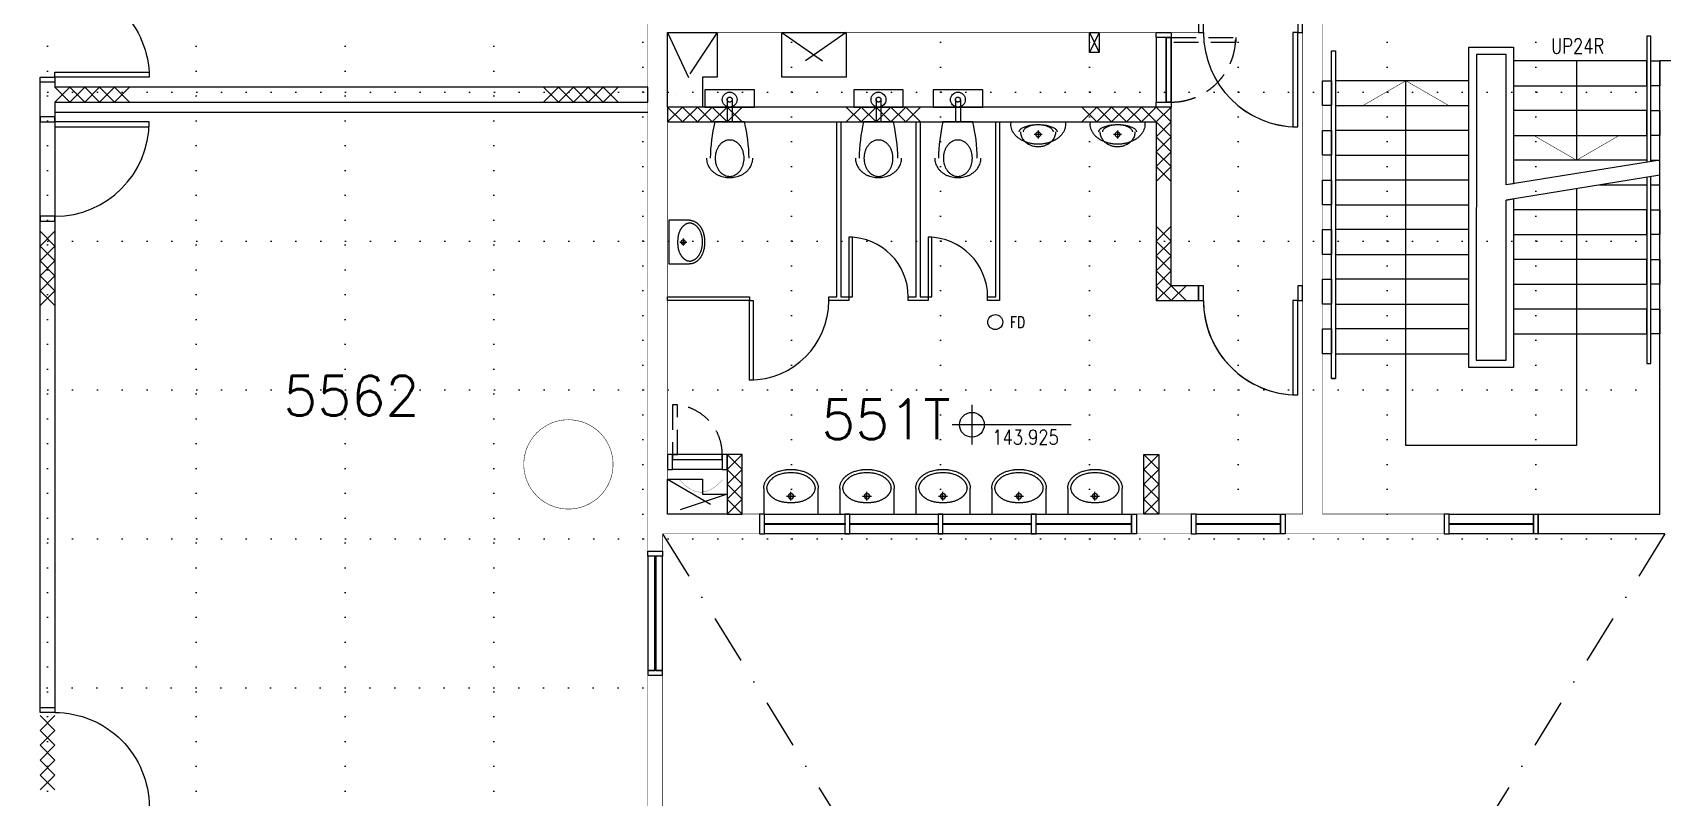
# Model space of a CAD drawing. Extents: x -68523 to 336700, y -113452 to 119396.
# Drawn here: x 168600 to 185026, y 3445 to 11150 of the extents above; entities that cross this region are included whole.
import ezdxf

# ---------------------------------------------------------------- set-up
doc = ezdxf.new("R2010")
doc.units = 0
doc.header["$LTSCALE"] = 1000
doc.header["$MEASUREMENT"] = 0
for name, pattern in [('S3144a$0$DASHDOT', [1, 0.5, -0.25, 0, -0.25]), ('S3144a$0$DOT', [0.25, 0, -0.25]), ('S3144a$0$HIDDEN', [0.375, 0.25, -0.125])]:
    doc.linetypes.add(name, pattern=pattern)
doc.layers.get('0').update_dxf_attribs({"linetype": 'CONTINUOUS'})
for name, color, linetype in [('S3144a$0$11', 14, 'CONTINUOUS'), ('S3144a$0$17', 14, 'CONTINUOUS'), ('S3144a$0$20', 7, 'CONTINUOUS'), ('S3144a$0$22', 7, 'CONTINUOUS'), ('S3144a$0$23', 7, 'CONTINUOUS'), ('S3144a$0$25', 7, 'CONTINUOUS'), ('S3144a$0$30', 1, 'CONTINUOUS'), ('S3144a$0$35', 7, 'CONTINUOUS'), ('S3144a$0$4', 7, 'CONTINUOUS'), ('S3144a$0$45', 7, 'CONTINUOUS'), ('S3144a$0$49', 7, 'CONTINUOUS'), ('S3144a$0$6', 7, 'CONTINUOUS'), ('S3144a$0$ROOM-NO', 4, 'CONTINUOUS')]:
    doc.layers.add(name, color=color, linetype=linetype)
doc.styles.add('S3144a$0$STANDARD', font='SIMPLEX')

# ---------------------------------------------------------------- blocks, each defined once
blk = doc.blocks.new('S3144a$0$CHAT15')
at = {"layer": 'S3144a$0$22', "color": 14, "linetype": 'Continuous'}
for points in [[(0, 0), (0.15, 0.15), (0.3, 0), (0.45, 0.15), (0.6, 0), (0.75, 0.15)], [(0, 0.15), (0.15, 0), (0.3, 0.15), (0.45, 0), (0.6, 0.15), (0.75, 0)]]:
    blk.add_lwpolyline(points, dxfattribs=at)
blk = doc.blocks.new('S3144a$0$URINAL')
at = {"layer": 'S3144a$0$49', "color": 14, "linetype": 'Continuous'}
for p, q in [((0.1974, 0.126), (-0.1974, 0.126)), ((-0.04, 0), (0.04, 0)), ((0, 0.04), (0, -0.04))]:
    blk.add_line(p, q, dxfattribs=at)
for points in [[(-0.273722, 0.119107, 0.048119), (-0.274714, 0.091519, 0.047357), (-0.270491, 0.064232, 0.046233), (-0.260789, 0.03713, 0.041674), (-0.246509, 0.012101, 0.039825), (-0.22676, -0.012176, 0.034711), (-0.203616, -0.033287, 0.033156), (-0.175465, -0.052688, 0.029346), (-0.145102, -0.06845, 0.028353), (-0.11089, -0.081464, 0.026166), (-0.075456, -0.09069, 0.025698), (-0.037934, -0.096405, 0.024996), (-0.000022, -0.098301, 0.024996), (0.03789, -0.096409, 0.025697), (0.075414, -0.090699, 0.026165), (0.11085, -0.081477, 0.028351), (0.145064, -0.068467, 0.029343), (0.175431, -0.052708, 0.033153), (0.203586, -0.033311, 0.034708), (0.226735, -0.012202, 0.039821), (0.24649, 0.012072, 0.04167), (0.260775, 0.0371, 0.04623), (0.270483, 0.064201, 0.047355), (0.274713, 0.091487, 0.04812), (0.273726, 0.119076)], [(0.190801, 0.025, 0.083482), (0.188992, 0.03515, 0.065598), (0.1843, 0.044412, 0.056472), (0.175634, 0.054322, 0.037114), (0.165239, 0.0625, 0.032656), (0.150521, 0.071106, 0.023126), (0.134917, 0.078034, 0.021129), (0.115388, 0.084739, 0.016704), (0.095401, 0.089952, 0.015769), (0.072504, 0.094378, 0.013783), (0.049383, 0.097445, 0.013403), (0.024725, 0.09937, 0.012829), (0, 0.100001, 0.012829), (-0.024725, 0.09937, 0.013403), (-0.049383, 0.097445, 0.013783), (-0.072504, 0.094378, 0.015769), (-0.095401, 0.089952, 0.016704), (-0.115388, 0.084739, 0.021129), (-0.134917, 0.078034, 0.023126), (-0.150521, 0.071106, 0.032656), (-0.165239, 0.0625, 0.037114), (-0.175634, 0.054322, 0.056472), (-0.1843, 0.044412, 0.065598), (-0.188992, 0.03515, 0.083482), (-0.190801, 0.025)], [(-0.175001, 0.025, 0.038178), (-0.173485, 0.005365, 0.037495), (-0.169038, -0.013823, 0.037046), (-0.161604, -0.03254, 0.035338), (-0.151555, -0.05, 0.034659), (-0.138695, -0.066464, 0.032641), (-0.123744, -0.081067, 0.03198), (-0.106365, -0.094109, 0.030253), (-0.087501, -0.104904, 0.029763), (-0.066836, -0.113627, 0.028649), (-0.045294, -0.11989, 0.028395), (-0.022791, -0.123721, 0.028014), (0, -0.125001, 0.028014), (0.022791, -0.123721, 0.028395), (0.045294, -0.11989, 0.028649), (0.066836, -0.113627, 0.029763), (0.087501, -0.104904, 0.030253), (0.106365, -0.094109, 0.03198), (0.123744, -0.081067, 0.032641), (0.138695, -0.066464, 0.034659), (0.151555, -0.05, 0.035338), (0.161604, -0.03254, 0.037046), (0.169038, -0.013823, 0.037495), (0.173485, 0.005365, 0.038178), (0.175001, 0.025)], [(0.150001, 0.025, 0.065631), (0.148631, 0.035003, 0.05706), (0.14489, 0.044412, 0.052063), (0.13823, 0.054122, 0.039107), (0.129905, 0.0625, 0.035428), (0.118478, 0.071005, 0.027056), (0.106067, 0.078034, 0.025066), (0.09081, 0.084699, 0.020572), (0.075, 0.089952, 0.01956), (0.057052, 0.094366, 0.017395), (0.038823, 0.097445, 0.016967), (0.019455, 0.099369, 0.016322), (0, 0.100001, 0.016322), (-0.019455, 0.099369, 0.016967), (-0.038823, 0.097445, 0.017395), (-0.057052, 0.094366, 0.01956), (-0.075, 0.089952, 0.020572), (-0.09081, 0.084699, 0.025066), (-0.106067, 0.078034, 0.027056), (-0.118478, 0.071005, 0.035428), (-0.129905, 0.0625, 0.039107), (-0.13823, 0.054122, 0.052063), (-0.14489, 0.044412, 0.05706), (-0.148631, 0.035003, 0.065631), (-0.150001, 0.025)]]:
    blk.add_lwpolyline(points, format="xyb", dxfattribs=at)
blk.add_circle((0, 0), 0.025, dxfattribs=at)
blk = doc.blocks.new('S3144a$0$WHB')
at = {"layer": 'S3144a$0$49', "color": 14, "linetype": 'Continuous'}
for p, q in [((-0.275, -0.1358), (-0.275, -0.224)), ((-0.319, -0.18), (-0.231, -0.18))]:
    blk.add_line(p, q, dxfattribs=at)
blk.add_lwpolyline([(-0.5499, -0.257), (-0.5499, 0), (0, 0), (0, -0.257)], dxfattribs=at)
for points in [[(-0.2749, -0.1127, 0.004239), (-0.289204, -0.113251, 0.002651), (-0.3035, -0.114, 0.003533), (-0.31721, -0.114869, 0.006003), (-0.3309, -0.116, 0.015073), (-0.34193, -0.117427, 0.005128), (-0.3529, -0.1193, 0.012086), (-0.365606, -0.121897, 0.007915), (-0.3782, -0.125, 0.017555), (-0.394382, -0.129857, 0.016389), (-0.4102, -0.1358, 0.012678), (-0.421941, -0.140931, 0.028606), (-0.4332, -0.147, 0.005075), (-0.441524, -0.152288, 0.008504), (-0.4497, -0.1578, 0.002696), (-0.457488, -0.163282, 0.012777), (-0.4651, -0.169, 0.01603), (-0.471331, -0.174302, 0.016779), (-0.4772, -0.18, 0.006146), (-0.482301, -0.18541, 0.012077), (-0.4872, -0.191, 0.004888), (-0.491647, -0.196462, 0.003638), (-0.496, -0.202, 0.008947), (-0.499981, -0.207341, 0.006073), (-0.5038, -0.2128, 0.039408), (-0.506807, -0.218138, 0.017301), (-0.5092, -0.2238, 0.017623), (-0.513063, -0.234644, 0.033372), (-0.5158, -0.2458, 0.018563), (-0.516526, -0.251381, 0.012968), (-0.5169, -0.257, 0.012131), (-0.517005, -0.262402, 0.016663), (-0.5168, -0.2678, 0.029632), (-0.515325, -0.278934, 0.031912), (-0.5125, -0.2898, 0.01542), (-0.510432, -0.295474, 0.017108), (-0.508, -0.301, 0.002382), (-0.505364, -0.306433, 0.00952), (-0.5026, -0.3118, 0.009627), (-0.499383, -0.317448, 0.005168), (-0.496, -0.323, 0.013642), (-0.4923, -0.328605, 0.013648), (-0.4883, -0.334, 0.020386), (-0.483532, -0.339563, 0.012995), (-0.4784, -0.3448, 0.006177), (-0.472406, -0.350518, 0.012992), (-0.4662, -0.356, 0.001911), (-0.459656, -0.361407, -0.00085), (-0.4531, -0.3668, -0.002763), (-0.446549, -0.372299, 0.002623), (-0.44, -0.3778, 0.05247), (-0.430413, -0.38396, 0.00623), (-0.4201, -0.389, 0.021349), (-0.40648, -0.394932, 0.010161), (-0.3925, -0.4, 0.016064), (-0.372847, -0.406015, 0.009991), (-0.3529, -0.411, 0.017366), (-0.335986, -0.414265, 0.012989), (-0.3189, -0.4165, 0.01392), (-0.296931, -0.418207, 0.013692), (-0.2749, -0.4187, 0.012459), (-0.252921, -0.41804, 0.012166), (-0.231, -0.4163, 0.011998), (-0.213873, -0.414128, 0.016069), (-0.1969, -0.411, 0.011274), (-0.176834, -0.406224, 0.025447), (-0.1572, -0.4, 0.011112), (-0.144438, -0.394863, 0.017831), (-0.132, -0.389, 0.002905), (-0.121887, -0.383776, 0.025327), (-0.1121, -0.378, 0.00801), (-0.10424, -0.372551, 0.011565), (-0.0966, -0.3668, 0.003173), (-0.089937, -0.361475, 0.008314), (-0.0834, -0.356, 0.007853), (-0.077264, -0.350493, 0.007586), (-0.0713, -0.3448, 0.011579), (-0.066181, -0.339552, 0.019406), (-0.0614, -0.334, 0.014434), (-0.057382, -0.328617, 0.016024), (-0.0537, -0.323, 0.005126), (-0.050381, -0.31744, 0.007114), (-0.0472, -0.3118, 0.007738), (-0.044393, -0.306429, 0.002848), (-0.0417, -0.301, 0.021656), (-0.039297, -0.295482, 0.014757), (-0.0373, -0.2898, 0.027907), (-0.034472, -0.279028, 0.034296), (-0.033, -0.268, 0.016613), (-0.032856, -0.262501, 0.009533), (-0.033, -0.257, 0.010392), (-0.033345, -0.251385, 0.017332), (-0.034, -0.2458, 0.037977), (-0.036661, -0.234723, 0.020366), (-0.0406, -0.224, 0.016669), (-0.043134, -0.21826, 0.03136), (-0.0462, -0.2128, 0.006089), (-0.049858, -0.207335, 0.01105), (-0.0537, -0.202, 0.005719), (-0.05808, -0.196344, 0.006781), (-0.0626, -0.1908, 0.012108), (-0.067454, -0.185313, 0.005553), (-0.0725, -0.18, 0.016017), (-0.078354, -0.174343, 0.010389), (-0.0845, -0.169, 0.020034), (-0.092125, -0.163162, 0.010765), (-0.1001, -0.1578, 0.013175), (-0.109299, -0.15223, 0.005172), (-0.1187, -0.147, 0.012528), (-0.130085, -0.141168, 0.007684), (-0.1417, -0.1358, 0.017552), (-0.156402, -0.129848, 0.019466), (-0.1715, -0.125, 0.012068), (-0.184124, -0.121804, 0.015156), (-0.1969, -0.1193, 0.00473), (-0.20783, -0.117603, 0.008692), (-0.2188, -0.1162, 0.005092), (-0.232536, -0.114838, 0.0067), (-0.2463, -0.1138, 0.005974), (-0.260594, -0.113101, 0.004448), (-0.2749, -0.1127)], [(-0.5499, -0.257, -0.002263), (-0.549724, -0.267938, 0.036796), (-0.5488, -0.2788, 0.020421), (-0.546385, -0.289895, 0.014498), (-0.5432, -0.3008, 0.010932), (-0.539394, -0.312137, 0.038908), (-0.5345, -0.323, 0.008498), (-0.528085, -0.334012, 0.008482), (-0.5213, -0.3448, -0.000875), (-0.517665, -0.350522, 0.031206), (-0.5137, -0.356, 0.012082), (-0.508833, -0.361474, 0.003111), (-0.5038, -0.3668, 0.003418), (-0.498358, -0.372457, 0.006942), (-0.4928, -0.378, 0.02136), (-0.486346, -0.383668, 0.004577), (-0.4796, -0.389, 0.010329), (-0.472016, -0.394741, 0.020459), (-0.4641, -0.4, 0.011097), (-0.454214, -0.405612, 0.000222), (-0.4442, -0.411, 0.005265), (-0.433797, -0.416491, 0.003486), (-0.4233, -0.4218, 0.03693), (-0.407126, -0.428284, 0.017242), (-0.3903, -0.433, 0.00772), (-0.365676, -0.438744, 0.00623), (-0.3409, -0.4438, 0.007249), (-0.329931, -0.445752, 0.011082), (-0.3189, -0.4473, 0.017141), (-0.296937, -0.44907, 0.013335), (-0.2749, -0.4495, 0.011832), (-0.252918, -0.448864, 0.013868), (-0.231, -0.4471, 0.010346), (-0.219921, -0.445647, 0.007504), (-0.2089, -0.4438, 0.007334), (-0.183976, -0.438946, 0.014721), (-0.1593, -0.433, 0.021098), (-0.143742, -0.427981, 0.016671), (-0.1286, -0.4218, 0.002597), (-0.116958, -0.416588, 0.013831), (-0.1055, -0.411, 0.006107), (-0.095486, -0.405597, 0.013889), (-0.0857, -0.3998, 0.009703), (-0.077806, -0.394602, 0.01659), (-0.0702, -0.389, 0.007376), (-0.063502, -0.383568, 0.018682), (-0.0571, -0.3778, 0.004037), (-0.051612, -0.372338, 0.002917), (-0.0462, -0.3668, 0.003488), (-0.041091, -0.361454, 0.007308), (-0.0361, -0.356, 0.034111), (-0.032062, -0.350644, 0.001258), (-0.0284, -0.345, 0.012547), (-0.021568, -0.33404, 0.008451), (-0.0152, -0.3228, 0.032813), (-0.01028, -0.312022, 0.01499), (-0.0064, -0.3008, 0.017513), (-0.003328, -0.2899, 0.020828), (-0.0011, -0.2788, 0.031844), (-0.000225, -0.267931, -0.001864), (0, -0.257)]]:
    blk.add_lwpolyline(points, format="xyb", dxfattribs=at)
blk.add_circle((-0.274896, -0.179899), 0.0275, dxfattribs=at)
blk = doc.blocks.new('S3144a$0$D1050B')
at = {"layer": 'S3144a$0$30', "color": 14, "linetype": 'Continuous'}
for points in [[(0.05, 0.15), (0.1, 0.15), (0.1, 1.1), (0.05, 1.1)], [(0, 0), (0.05, 0), (0.05, 0.15), (0, 0.15)], [(1, 0), (1.05, 0), (1.05, 0.15), (1, 0.15)]]:
    blk.add_lwpolyline(points, close=True, dxfattribs=at)
blk.add_arc((0.05, 0.15), 0.95, 0, 90, dxfattribs=at)
blk = doc.blocks.new('S3144a$0$D1050A')
at = {"layer": 'S3144a$0$30', "color": 14, "linetype": 'Continuous'}
for points in [[(0.05, 0.2), (0.1, 0.2), (0.1, 1.15), (0.05, 1.15)], [(0, 0), (0.05, 0), (0.05, 0.2), (0, 0.2)], [(1, 0), (1.05, 0), (1.05, 0.2), (1, 0.2)]]:
    blk.add_lwpolyline(points, close=True, dxfattribs=at)
blk.add_arc((0.05, 0.2), 0.95, 0, 90, dxfattribs=at)
blk = doc.blocks.new('S3144a$0$HAT15')
at = {"layer": 'S3144a$0$22', "color": 14, "linetype": 'Continuous'}
for p, q in [((0, 0), (0.15, 0.15)), ((0, 0.15), (0.15, 0))]:
    blk.add_line(p, q, dxfattribs=at)
blk = doc.blocks.new('S3144a$0$ARROW')
at = {"layer": 'S3144a$0$25', "color": 10, "linetype": 'Continuous', "const_width": 0.005}
blk.add_lwpolyline([(-0.433, 0.25, 0.071801), (-0.238084, 0.077755, 0.141961), (0, 0, 0.141961), (0.238084, 0.077755, 0.071801), (0.433, 0.25)], format="xyb", dxfattribs=at)
blk = doc.blocks.new('S3144a$0$LEVEL')
at = {"layer": 'S3144a$0$35', "linetype": 'Continuous'}
for p, q in [((0, 0.2), (0, -0.2)), ((1, 0), (-0.2, 0))]:
    blk.add_line(p, q, dxfattribs=at)
blk.add_circle((0, 0), 0.125, dxfattribs=at)
at = {"layer": 'S3144a$0$35', "linetype": 'Continuous', "style": 'S3144a$0$STANDARD', "width": 0.8}
for tag, p in [('TAG2', (0.2063, 0.05)), ('TAG1', (0.2063, -0.2))]:
    blk.add_attdef(tag, p, '', height=0.15, dxfattribs=at)
blk = doc.blocks.new('S3144a$0$FD')
at = {"layer": 'S3144a$0$45', "linetype": 'Continuous'}
blk.add_circle((0, 0), 0.1, dxfattribs=at)
at = {"layer": 'S3144a$0$45', "linetype": 'Continuous', "style": 'S3144a$0$STANDARD', "width": 0.8}
blk.add_text('FD', height=0.15, dxfattribs=at).set_placement((0.2, -0.075))
blk = doc.blocks.new('S3144a$0$WC')
at = {"layer": 'S3144a$0$49', "color": 14, "linetype": 'Continuous'}
blk.add_line((-0.15, 0), (0.15, 0), dxfattribs=at)
at = {"layer": 'S3144a$0$49', "color": 14, "linetype": 'S3144a$0$HIDDEN'}
for p, q in [((-0.0249, -0.2251), (-0.0249, 0)), ((0.0251, -0.2251), (0.0251, 0))]:
    blk.add_line(p, q, dxfattribs=at)
at = {"layer": 'S3144a$0$49', "color": 14, "linetype": 'Continuous'}
blk.add_lwpolyline([(0.2332, 0.364901, 0.038902), (0.231178, 0.390581, 0.038109), (0.225258, 0.415655, 0.037587), (0.215343, 0.440149, 0.035627), (0.201971, 0.462951, 0.034853), (0.184819, 0.4845, 0.032579), (0.164927, 0.503564, 0.031843), (0.141753, 0.520632, 0.029932), (0.11665, 0.534728, 0.029397), (0.089106, 0.546139, 0.028181), (0.060431, 0.554319, 0.027906), (0.030451, 0.559328, 0.027494), (0.0001, 0.561001, 0.027494), (-0.030251, 0.559328, 0.027906), (-0.060231, 0.554319, 0.028181), (-0.088906, 0.546139, 0.029397), (-0.11645, 0.534728, 0.029932), (-0.141553, 0.520632, 0.031843), (-0.164727, 0.503564, 0.032579), (-0.184619, 0.4845, 0.034853), (-0.201771, 0.462951, 0.035627), (-0.215143, 0.440149, 0.037587), (-0.225058, 0.415655, 0.038109), (-0.230978, 0.390581, 0.038902), (-0.233, 0.364901)], format="xyb", dxfattribs=at)
blk.add_lwpolyline([(0.0001, 0.548001, 0.054705), (-0.025462, 0.545135, 0.052082), (-0.049869, 0.536959, 0.050414), (-0.073337, 0.523161, 0.045092), (-0.093811, 0.505164, 0.043264), (-0.112103, 0.482153, 0.038783), (-0.126427, 0.456451, 0.037617), (-0.137274, 0.427211, 0.0353), (-0.143781, 0.396696, 0.034916), (-0.145996, 0.364901, 0.034916), (-0.143781, 0.333106, 0.0353), (-0.137274, 0.30259, 0.037617), (-0.126427, 0.27335, 0.038783), (-0.112103, 0.247649, 0.043264), (-0.093811, 0.224638, 0.045092), (-0.073337, 0.206641, 0.050414), (-0.049869, 0.192843, 0.052082), (-0.025462, 0.184667, 0.054705), (0.0001, 0.1818, 0.054705), (0.025662, 0.184667, 0.052082), (0.050069, 0.192843, 0.050414), (0.073537, 0.206641, 0.045092), (0.094011, 0.224638, 0.043264), (0.112303, 0.247649, 0.038783), (0.126627, 0.27335, 0.037617), (0.137474, 0.30259, 0.0353), (0.143981, 0.333106, 0.034916), (0.146196, 0.364901, 0.034916), (0.143981, 0.396696, 0.0353), (0.137474, 0.427211, 0.037617), (0.126627, 0.456451, 0.038783), (0.112303, 0.482153, 0.043264), (0.094011, 0.505164, 0.045092), (0.073537, 0.523161, 0.050414), (0.050069, 0.536959, 0.052082), (0.025662, 0.545135, 0.054705), (0.0001, 0.548001)], format="xyb", close=True, dxfattribs=at)
blk.add_lwpolyline([(-0.2499, -0.3251), (0.2501, -0.3251), (0.2501, -0.1501), (-0.2499, -0.1501)], close=True, dxfattribs=at)
at = {"layer": 'S3144a$0$49', "color": 14, "linetype": 'S3144a$0$HIDDEN'}
blk.add_circle((0.0001, -0.2251), 0.025, dxfattribs=at)
at = {"layer": 'S3144a$0$49', "color": 14, "linetype": 'Continuous'}
for centre, start, end in [((1.535286, 0.397752), 181.087625, 193.279619), ((-1.535086, 0.397752), 346.720381, 358.912375)]:
    blk.add_arc(centre, 1.731561, start, end, dxfattribs=at)

msp = doc.modelspace()

# ---------------------------------------------------------------- linework, layer by layer
at = {"layer": 'S3144a$0$11', "color": 9, "linetype": 'S3144a$0$DASHDOT'}
for p, q in [((175000, 11149.9), (175350, 10399.9)), ((175500, 11149.9), (175000, 10399.9)), ((176150, 11149.9), (176800, 10699.9)), ((176800, 11149.9), (176150, 10699.9)), ((179250, 11149.9), (179350, 10949.9)), ((179350, 11149.9), (179250, 10949.9)), ((175000, 6649.9), (175600, 6299.9)), ((175600, 6499.9), (175000, 6299.9))]:
    msp.add_line(p, q, dxfattribs=at)
at = {"layer": 'S3144a$0$11', "color": 9, "linetype": 'Continuous'}
for p, q in [((185000, 6300.1), (185000, 10865)), ((183775, 6100.1), (183775, 6300.1)), ((183775, 6300.1), (185000, 6300.1)), ((185050, 6100.1), (183775, 6100.1))]:
    msp.add_line(p, q, dxfattribs=at)
at = {"layer": 'S3144a$0$11', "color": 9, "linetype": 'Continuous', "const_width": 5}
for points in [[(181225.1, 6300.1), (181400, 6299.9), (181400, 12899.9), (182400, 12899.9), (182400, 12699.9), (181600, 12699.9), (181600, 6299.9), (182825, 6300.1), (182825, 6100.1), (181225, 6100.1), (181225, 6300.1)], [(174800, 11349.9), (174800, 5925.2), (174949.6, 5925.2), (174949.6, 6100.1), (175925, 6100.1), (175925, 6299.9), (175000, 6299.9), (175000, 11149.9), (180350, 11149.9), (180350, 11349.9)], [(180275.1, 6300.1), (179725, 6300.1), (179725, 6100.1), (180275, 6100.1), (180275, 6300.1)]]:
    msp.add_lwpolyline(points, dxfattribs=at)
at = {"layer": 'S3144a$0$11', "color": 9, "linetype": 'Continuous'}
for points in [[(175500, 11149.9), (175500, 10699.9), (175350, 10699.9), (175350, 10499.9), (175350, 10399.9), (175000, 10399.9), (175000, 11149.9)], [(176150, 11149.9), (176800, 11149.9), (176800, 10699.9), (176150, 10699.9)], [(179250, 11149.9), (179350, 11149.9), (179350, 10949.9), (179250, 10949.9)], [(180350, 8449.9), (180350, 8599.9), (180075, 8599.9), (180075, 10399.9), (175000, 10399.9), (175000, 10249.9), (179925, 10249.9), (179925, 8449.9)], [(175600, 6299.9), (175750, 6299.9), (175750, 6899.9), (175600, 6899.9)], [(179950, 6299.9), (179800, 6299.9), (179800, 6899.9), (179950, 6899.9)], [(175000, 6299.9), (175000, 6649.9), (175350, 6649.9), (175350, 6499.9), (175600, 6499.9), (175600, 6299.9)]]:
    msp.add_lwpolyline(points, close=True, dxfattribs=at)
at = {"layer": 'S3144a$0$17', "color": 9}
msp.add_line((185200, 10865), (185000, 10865), dxfattribs=at)
at = {"layer": 'S3144a$0$17', "color": 14, "linetype": 'Continuous'}
for p, q in [((168674.6, 10650.3), (168674.6, 10700.3)), ((168674.6, 10700.3), (168824.6, 10700.3)), ((168824.6, 10700.3), (168824.6, 10750.3)), ((168824.6, 10750.3), (169774.6, 10750.3)), ((168824.6, 10700.3), (168824.6, 10650.3)), ((169774.6, 10700.3), (168824.6, 10700.3)), ((169774.6, 10750.3), (169774.6, 10700.3)), ((168674.6, 4350.3), (168674.6, 10650.3)), ((168824.6, 10650.3), (168674.6, 10650.3)), ((168824.6, 10650.3), (168824.6, 10600.1)), ((174799.7, 10600.1), (168824.6, 10600.1)), ((168824.6, 10450.1), (168824.6, 4350.3)), ((168824.6, 10450.1), (174799.7, 10450.1)), ((168824.6, 10350.1), (174799.7, 10350)), ((168674.6, 4300.3), (168674.6, 4350.3)), ((168674.6, 4350.3), (168824.6, 4350.3)), ((168824.6, 4300.3), (168674.6, 4300.3)), ((168824.6, 4350.3), (168824.6, 4300.3))]:
    msp.add_line(p, q, dxfattribs=at)
at = {"layer": 'S3144a$0$17', "color": 14, "linetype": 'Continuous', "extrusion": (0, 0, -1)}
for centre in [(168824.6, 10700.3), (168824.6, 3350.3)]:
    msp.add_ellipse(centre, major_axis=(-671.8, -671.8), ratio=1, start_param=2.3561945, end_param=3.9269909, dxfattribs=at)
at = {"layer": 'S3144a$0$20', "color": 9, "linetype": 'Continuous'}
msp.add_line((174799.7, 10450.1), (174799.7, 10600.1), dxfattribs=at)
at = {"layer": 'S3144a$0$20', "color": 9, "linetype": 'Continuous', "const_width": 5}
msp.add_lwpolyline([(174799.6, 2925.2), (174949.6, 2925.2), (174949.6, 4675.2), (174799.6, 4675.2)], close=True, dxfattribs=at)
at = {"layer": 'S3144a$0$22', "color": 9, "linetype": 'Continuous'}
for points in [[(175600, 6299.9), (175750, 6449.9), (175600, 6599.9), (175750, 6749.9), (175600, 6899.9)], [(175750, 6299.9), (175600, 6449.9), (175750, 6599.9), (175600, 6749.9), (175750, 6899.9)], [(179950, 6299.9), (179800, 6449.9), (179950, 6599.9), (179800, 6749.9), (179950, 6899.9)], [(179800, 6299.9), (179950, 6449.9), (179800, 6599.9), (179950, 6749.9), (179800, 6899.9)]]:
    msp.add_lwpolyline(points, dxfattribs=at)
at = {"layer": 'S3144a$0$23', "color": 9, "linetype": 'S3144a$0$DASHDOT'}
for p, q in [((174949.6, 6100.1), (185001.1, -10199.9)), ((185051.1, 6100.1), (175000.1, -10199.9))]:
    msp.add_line(p, q, dxfattribs=at)
at = {"layer": 'S3144a$0$23', "color": 9, "linetype": 'Continuous'}
for points in [[(175925, 6099.9), (175975, 6099.9), (175975, 6299.9), (175925, 6299.9)], [(179675, 6100.1), (175975, 6099.9), (175975, 6299.9), (179675, 6300.1)], [(176837.5, 6299.8), (176787.5, 6299.8), (176787.5, 6099.8), (176837.5, 6099.8)], [(177775, 6299.8), (177725, 6299.8), (177725, 6099.8), (177775, 6099.8)], [(178712.5, 6299.8), (178662.5, 6299.8), (178662.5, 6099.8), (178712.5, 6099.8)], [(179725, 6100.1), (179675, 6100.1), (179675, 6300.1), (179725, 6300.1)], [(180275, 6100.1), (180325, 6100.1), (180325, 6300.1), (180275, 6300.1)], [(181175, 6100.1), (180325, 6100.1), (180325, 6300.1), (181175, 6300.1)], [(181225, 6100.1), (181175, 6100.1), (181175, 6300.1), (181225, 6300.1)], [(182825, 6100.1), (182875, 6100.1), (182875, 6300.1), (182825, 6300.1)], [(183725, 6100.1), (182875, 6100.1), (182875, 6300.1), (183725, 6300.1)], [(183775, 6100.1), (183725, 6100.1), (183725, 6300.1), (183775, 6300.1)], [(176787.6, 6194.7), (175975, 6194.7), (175975, 6204.9), (176787.6, 6204.9)], [(177725, 6194.8), (176837.5, 6194.8), (176837.5, 6204.8), (177725, 6204.8)], [(178662.5, 6194.8), (177775, 6194.8), (177775, 6204.8), (178662.5, 6204.8)], [(179675, 6195), (178712.6, 6194.8), (178712.6, 6204.8), (179675, 6205)], [(181175, 6195.1), (180325, 6195.1), (180325, 6205.1), (181175, 6205.1)], [(183725, 6195.1), (182875, 6195.1), (182875, 6205.1), (183725, 6205.1)], [(174799.6, 5925.2), (174949.6, 5925.2), (174949.6, 5875.2), (174799.6, 5875.2)], [(174869.4, 5875.2), (174799.6, 5875.2), (174799.6, 4725.2), (174869.4, 4725.2)], [(174949.6, 5875.2), (174879.8, 5875.2), (174879.8, 4725.2), (174949.6, 4725.2)], [(174799.6, 4675.2), (174949.6, 4675.2), (174949.6, 4725.2), (174799.6, 4725.2)]]:
    msp.add_lwpolyline(points, close=True, dxfattribs=at)
at = {"layer": 'S3144a$0$25', "color": 9, "linetype": 'Continuous'}
for p, q in [((184160.2, 10864.9), (184160.1, 9864.9)), ((185000.2, 9864.9), (183450, 9614.9)), ((184870, 9864.9), (183525, 9864.9)), ((184910, 9864.9), (185000.2, 9864.9)), ((185000, 9712.9), (183450, 9462.9)), ((184392.4, 9614.9), (184870, 9614.9)), ((184910, 9614.9), (185000.2, 9614.9)), ((181690, 7664.9), (181730.2, 7664.9))]:
    msp.add_line(p, q, dxfattribs=at)
for points in [[(184910, 9850.4), (184910, 11114.9), (184870, 11114.9), (184870, 9843.9)], [(184160, 9577.4), (184159.6, 6989.9), (182440, 6989.9), (182440, 10664.9)], [(184870, 9691.9), (184869.9, 7814.9), (184909.9, 7814.9), (184910, 9698.4)]]:
    msp.add_lwpolyline(points, dxfattribs=at)
for points in [[(181730.2, 7664.9), (181690, 7664.9), (181690, 10964.9), (181730.2, 10964.9)], [(183450, 9614.9), (183450, 10929.9), (183150.3, 10929.9), (183150.1, 7849.9), (183449.9, 7849.9), (183450, 9462.9), (183524.9, 9475), (183524.8, 7774.9), (183075.1, 7774.9), (183075.3, 11004.9), (183525, 11004.9), (183525, 9627)], [(184870, 10864.9), (183525.2, 10864.9), (183525.2, 10614.9), (184870, 10614.9)], [(184910, 10864.9), (185000.2, 10864.9), (185000.2, 10614.9), (184910, 10614.9)], [(181600, 10664.9), (181690.2, 10664.9), (181690.2, 10414.9), (181600, 10414.9)], [(183075, 10664.9), (181730.2, 10664.9), (181730.2, 10414.9), (183075, 10414.9)], [(184870, 10364.9), (183525.2, 10364.9), (183525.2, 10114.9), (184870, 10114.9)], [(184910, 10364.9), (185000.2, 10364.9), (185000.2, 10114.9), (184910, 10114.9)], [(181600, 10164.9), (181690.2, 10164.9), (181690.2, 9914.9), (181600, 9914.9)], [(183075, 10164.9), (181730.2, 10164.9), (181730.2, 9914.9), (183075, 9914.9)], [(181600, 9664.9), (181690.2, 9664.9), (181690.2, 9414.9), (181600, 9414.9)], [(183075, 9664.9), (181730.2, 9664.9), (181730.2, 9414.9), (183075, 9414.9)], [(184870, 9364.9), (183525.2, 9364.9), (183525.2, 9114.9), (184870, 9114.9)], [(184910, 9364.9), (185000.2, 9364.9), (185000.2, 9114.9), (184910, 9114.9)], [(181600, 9164.9), (181690.2, 9164.9), (181690.2, 8914.9), (181600, 8914.9)], [(183075, 9164.9), (181730.2, 9164.9), (181730.2, 8914.9), (183075, 8914.9)], [(184870, 8864.9), (183525.2, 8864.9), (183525.2, 8614.9), (184870, 8614.9)], [(184910, 8864.9), (185000.2, 8864.9), (185000.2, 8614.9), (184910, 8614.9)], [(181600, 8664.9), (181690.2, 8664.9), (181690.2, 8414.9), (181600, 8414.9)], [(183075, 8664.9), (181730.2, 8664.9), (181730.2, 8414.9), (183075, 8414.9)], [(184870, 8364.9), (183525.2, 8364.9), (183525.2, 8114.9), (184870, 8114.9)], [(184910, 8364.9), (185000.2, 8364.9), (185000.2, 8114.9), (184910, 8114.9)], [(181600, 8164.9), (181690.2, 8164.9), (181690.2, 7914.9), (181600, 7914.9)], [(183075, 8164.9), (181730.2, 8164.9), (181730.2, 7914.9), (183075, 7914.9)]]:
    msp.add_lwpolyline(points, close=True, dxfattribs=at)
at = {"layer": 'S3144a$0$25', "color": 9, "linetype": 'Continuous', "const_width": 5}
for points in [[(182873, 10414.9), (182440, 10664.9), (182007, 10414.9)], [(184593.1, 10114.9), (184160.1, 9864.9), (183727.1, 10114.9)]]:
    msp.add_lwpolyline(points, dxfattribs=at)
at = {"layer": 'S3144a$0$30', "color": 9, "linetype": 'Continuous'}
for p, q in [((179925, 11099.9), (179925, 10449.9)), ((175550.2, 6749.9), (175050.2, 6749.9))]:
    msp.add_line(p, q, dxfattribs=at)
at = {"layer": 'S3144a$0$30', "color": 14, "linetype": 'Continuous'}
for p, q in [((181300, 11149.9), (181300, 10199.9)), ((181350, 10199.9), (181350, 11149.9)), ((181300, 10199.9), (181350, 10199.9)), ((180400, 8599.9), (180350, 8599.9)), ((180350, 8599.9), (180350, 8449.9)), ((180400, 8449.9), (180400, 8599.9)), ((181400, 8599.9), (181350, 8599.9)), ((181350, 8599.9), (181350, 8449.9)), ((181400, 8449.9), (181400, 8599.9)), ((180350, 8449.9), (180400, 8449.9)), ((181350, 8449.9), (181300, 8449.9)), ((181300, 8449.9), (181300, 7499.9)), ((181350, 8449.9), (181400, 8449.9)), ((181350, 7499.9), (181350, 8449.9)), ((181300, 7499.9), (181350, 7499.9))]:
    msp.add_line(p, q, dxfattribs=at)
at = {"layer": 'S3144a$0$30', "color": 9, "linetype": 'Continuous'}
for points in [[(179925, 11149.9), (180075, 11149.9), (180075, 11099.9), (179925, 11099.9)], [(180075, 11099.9), (180025, 11099.9), (180025, 10449.9), (180075, 10449.9)], [(180075, 10449.9), (180025, 10449.9), (180025, 11099.9), (180075, 11099.9)], [(180075, 10399.9), (179925, 10399.9), (179925, 10449.9), (180075, 10449.9)], [(175000.2, 6749.9), (175050.2, 6749.9), (175050.2, 6899.9), (175000.2, 6899.9)], [(175550.2, 6899.9), (175050.2, 6899.9), (175050.2, 6849.9), (175550.2, 6849.9)], [(175600.2, 6899.9), (175550.2, 6899.9), (175550.2, 6749.9), (175600.2, 6749.9)]]:
    msp.add_lwpolyline(points, close=True, dxfattribs=at)
at = {"layer": 'S3144a$0$30', "color": 9, "linetype": 'S3144a$0$HIDDEN'}
for points in [[(180725, 11099.9), (180725, 11049.9), (180075, 11049.9), (180075, 11099.9)], [(175050.2, 7399.9), (175050.2, 6899.9), (175100.2, 6899.9), (175100.2, 7399.9)]]:
    msp.add_lwpolyline(points, close=True, dxfattribs=at)
for centre, radius, start, end in [((180075, 11099.9), 650, 270, 0), ((175050.2, 6899.9), 500, 0, 90)]:
    msp.add_arc(centre, radius, start, end, dxfattribs=at)
at = {"layer": 'S3144a$0$30', "color": 14, "linetype": 'Continuous'}
for centre, end_param in [((181350, 11149.9), 3.9269908), ((181350, 8449.9), 3.9269909)]:
    msp.add_ellipse(centre, major_axis=(671.8, 671.8), ratio=1, start_param=2.3561945, end_param=end_param, dxfattribs=at)
at = {"layer": 'S3144a$0$4', "linetype": 'S3144a$0$DOT'}
for p, q in [((168750, -18250), (168750, 31550)), ((168750, -18250), (168750, 31550)), ((170250, -18250), (170250, 31550)), ((170250, -18250), (170250, 31550)), ((171750, -18250), (171750, 31550)), ((171750, -18250), (171750, 31550)), ((173250, -18250), (173250, 31550)), ((173250, -18250), (173250, 31550)), ((174750, 6050), (174750, 31550)), ((174750, 6050), (174750, 31550)), ((176250, 6050), (176250, 31550)), ((176250, 6050), (176250, 31550)), ((177750, 6050), (177750, 31550)), ((177750, 6050), (177750, 31550)), ((179250, 6050), (179250, 31550)), ((179250, 6050), (179250, 31550)), ((180750, 6050), (180750, 31550)), ((180750, 6050), (180750, 31550)), ((182250, 6050), (182250, 31550)), ((182250, 6050), (182250, 31550)), ((183750, 6050), (183750, 31550)), ((183750, 6050), (183750, 31550)), ((161250, 10550), (185250, 10550)), ((161250, 10550), (185250, 10550)), ((161250, 9050), (185250, 9050)), ((161250, 9050), (185250, 9050)), ((161250, 7550), (185250, 7550)), ((161250, 7550), (185250, 7550)), ((161250, 6050), (185250, 6050)), ((161250, 6050), (185250, 6050)), ((174750, 4550), (161250, 4550)), ((174750, 4550), (161250, 4550))]:
    msp.add_line(p, q, dxfattribs=at)
at = {"layer": 'S3144a$0$49', "color": 9, "linetype": 'Continuous'}
for points in [[(176744, 10249.9), (176744, 8487.9), (176825.1, 8487.9), (176825.1, 8449.9), (176625.1, 8449.9), (176625.1, 8487.9), (176706, 8487.9), (176706, 10249.9)], [(177544, 10249.9), (177544, 8487.9), (177625.1, 8487.9), (177625.1, 8449.9), (177425.1, 8449.9), (177425.1, 8487.9), (177506, 8487.9), (177506, 10249.9)], [(178344, 10249.9), (178344, 8449.9), (178225.1, 8449.9), (178225.1, 8487.9), (178306, 8487.9), (178306, 10249.9)]]:
    msp.add_lwpolyline(points, dxfattribs=at)
for points in [[(176825.1, 8487.9), (176863.1, 8487.9), (176863.1, 9087.9), (176825.1, 9087.9)], [(177625.1, 8487.9), (177663.1, 8487.9), (177663.1, 9087.9), (177625.1, 9087.9)], [(175825.1, 8449.9), (175000, 8449.9), (175000, 8487.9), (175825.1, 8487.9)], [(175825.1, 8449.9), (175863.1, 8449.9), (175863.1, 7649.9), (175825.1, 7649.9)]]:
    msp.add_lwpolyline(points, close=True, dxfattribs=at)
for centre in [(175625, 10474.9), (177125, 10474.9), (177925, 10474.9)]:
    msp.add_circle(centre, 75, dxfattribs=at)
for centre, radius, start, end in [((176825.1, 8487.9), 600, 0, 90), ((177625.1, 8487.9), 600, 0, 90), ((175825.1, 8449.9), 800, 270, 0)]:
    msp.add_arc(centre, radius, start, end, dxfattribs=at)
at = {"layer": 'S3144a$0$6', "color": 9, "linetype": 'Continuous', "const_width": 5}
msp.add_lwpolyline([(174450, 6800, 1), (173550, 6800, 1)], format="xyb", close=True, dxfattribs=at)

# ---------------------------------------------------------------- block references
at = {"color": 9}
for name, p, xscale, yscale, zscale, rotation in [('S3144a$0$D1050A', (181400, 11349.9), 999.9979999999999, 999.9979999999999, 1000, 180), ('S3144a$0$WC', (175625.1, 10249.8), 999.9979999999999, 999.9979999999999, 1000, 180), ('S3144a$0$WC', (175625.1, 10249.8), 999.9979999999923, 999.9979999999923, 1000, 180), ('S3144a$0$WC', (177125.1, 10249.8), 999.9979999999999, 999.9979999999999, 1000, 180), ('S3144a$0$WC', (177125.1, 10249.8), 999.9979999999923, 999.9979999999923, 1000, 180), ('S3144a$0$WC', (177925.1, 10249.8), 999.9979999999999, 999.9979999999999, 1000, 180), ('S3144a$0$WC', (177925.1, 10249.8), 999.9979999999923, 999.9979999999923, 1000, 180), ('S3144a$0$CHAT15', (179925, 10249.9), 999.9979999999999, -999.9979999999999, 1000, 180), ('S3144a$0$CHAT15', (179925, 10249.9), 999.9979999999923, -999.9979999999996, 1000, 180), ('S3144a$0$CHAT15', (180075, 10399.9), 999.9979999999999, -999.9979999999999, 1000, 270), ('S3144a$0$CHAT15', (180075, 10399.9), 999.9979999999996, -999.9979999999996, 1000, 270), ('S3144a$0$D1050B', (168674.6, 10299.9), -999.9979999999999, -999.9979999999999, 1000, 90), ('S3144a$0$URINAL', (178734.6, 10123.9), 999.994, -999.994, 1000, 180), ('S3144a$0$URINAL', (178734.6, 10123.9), 999.994000000006, -999.9939999999988, 1000, 180), ('S3144a$0$URINAL', (179534.6, 10123.9), 999.994, -999.994, 1000, 180), ('S3144a$0$URINAL', (179534.6, 10123.9), 999.994000000006, -999.9939999999988, 1000, 180), ('S3144a$0$WHB', (175013.4, 8819.3), 799.9984, -799.9984, 800, 270), ('S3144a$0$WHB', (175013.4, 8819.3), 799.9984000000004, -799.9984000000004, 800, 270), ('S3144a$0$CHAT15', (179925, 8449.9), 999.9979999999999, -999.9979999999999, 1000, 90), ('S3144a$0$CHAT15', (179925, 8449.9), 999.9979999999996, -999.9979999999996, 1000, 90), ('S3144a$0$CHAT15', (168674.9, 9149.9), 999.9979999999999, 999.9979999999999, 1000, 270), ('S3144a$0$CHAT15', (168674.9, 9149.9), 999.9979999999996, 999.9979999999996, 1000, 270), ('S3144a$0$D1050B', (181400, 8599.9), 999.9979999999999, 999.9979999999999, 1000, 180), ('S3144a$0$CHAT15', (168674.6, 4270.3), 999.9979999999999, 999.9979999999999, 1000, 270), ('S3144a$0$CHAT15', (168674.6, 4270.3), 999.9979999999996, 999.9979999999996, 1000, 270)]:
    msp.add_blockref(name, p, dxfattribs=dict(at, xscale=xscale, yscale=yscale, zscale=zscale, rotation=rotation))
at = {"color": 9, "zscale": 1000}
for name, p, xscale, yscale in [('S3144a$0$CHAT15', (168824.9, 10449.9), 999.9979999999999, 999.9979999999999), ('S3144a$0$CHAT15', (168824.9, 10449.9), 999.9979999999923, 999.9979999999923), ('S3144a$0$CHAT15', (173750.1, 10450.1), 999.9979999999999, 999.9979999999999), ('S3144a$0$CHAT15', (173750.1, 10450.1), 999.9979999999923, 999.9979999999923), ('S3144a$0$CHAT15', (175000, 10399.9), 999.9979999999999, -999.9979999999999), ('S3144a$0$CHAT15', (175000, 10399.9), 999.9979999999923, -999.9979999999996), ('S3144a$0$CHAT15', (176800, 10399.9), 999.9979999999999, -999.9979999999999), ('S3144a$0$CHAT15', (176800, 10399.9), 999.9979999999923, -999.9979999999996), ('S3144a$0$HAT15', (180075, 8599.9), 999.9979999999999, -999.9979999999999), ('S3144a$0$HAT15', (180075, 8599.9), 999.9979999999923, -999.9979999999996), ('S3144a$0$FD', (178301.7, 8233.5), 749.999, 749.999), ('S3144a$0$FD', (178301.7, 8233.5), 749.9990000000107, 749.9990000000107), ('S3144a$0$WHB', (176518.2, 6299.9), 999.9979999999999, -999.9979999999999), ('S3144a$0$WHB', (176518.2, 6299.9), 999.9979999999923, -999.9979999999996), ('S3144a$0$WHB', (177284.1, 6299.9), 999.9979999999999, -999.9979999999999), ('S3144a$0$WHB', (177284.1, 6299.9), 999.9979999999923, -999.9979999999996), ('S3144a$0$WHB', (178050, 6299.9), 999.9979999999999, -999.9979999999999), ('S3144a$0$WHB', (178050, 6299.9), 999.9979999999923, -999.9979999999996), ('S3144a$0$WHB', (178815.9, 6299.9), 999.9979999999999, -999.9979999999999), ('S3144a$0$WHB', (178815.9, 6299.9), 999.9979999999923, -999.9979999999996), ('S3144a$0$WHB', (179581.8, 6299.9), 999.9979999999999, -999.9979999999999), ('S3144a$0$WHB', (179581.8, 6299.9), 999.9979999999923, -999.9979999999996), ('S3144a$0$ARROW', (175335.9, 6520.3), 499.999, 499.999), ('S3144a$0$ARROW', (175335.9, 6520.3), 499.9990000000107, 499.9990000000107)]:
    msp.add_blockref(name, p, dxfattribs=dict(at, xscale=xscale, yscale=yscale))
at = {"xscale": 999.9979999999999, "yscale": 999.9979999999999, "zscale": 1000}
msp.add_blockref('S3144a$0$LEVEL', (178066.5, 7199.1), dxfattribs=at).add_auto_attribs({'TAG1': '143.925'})

# ---------------------------------------------------------------- texts
at = {"layer": 'S3144a$0$25', "color": 9, "linetype": 'Continuous', "style": 'S3144a$0$STANDARD', "width": 0.8}
msp.add_text('UP24R', height=150, dxfattribs=at).set_placement((183903.4, 10939.4))
at = {"layer": 'S3144a$0$ROOM-NO', "color": 9, "style": 'S3144a$0$STANDARD'}
msp.add_text('551T', height=400, dxfattribs=at).set_placement((176548.9, 7053.9))
at = {"layer": 'S3144a$0$ROOM-NO', "insert": (171813.2, 7491.8), "char_height": 400, "width": 2900, "attachment_point": 5, "style": 'S3144a$0$STANDARD'}
msp.add_mtext('5562', dxfattribs=at)

doc.saveas('drawing.dxf')
